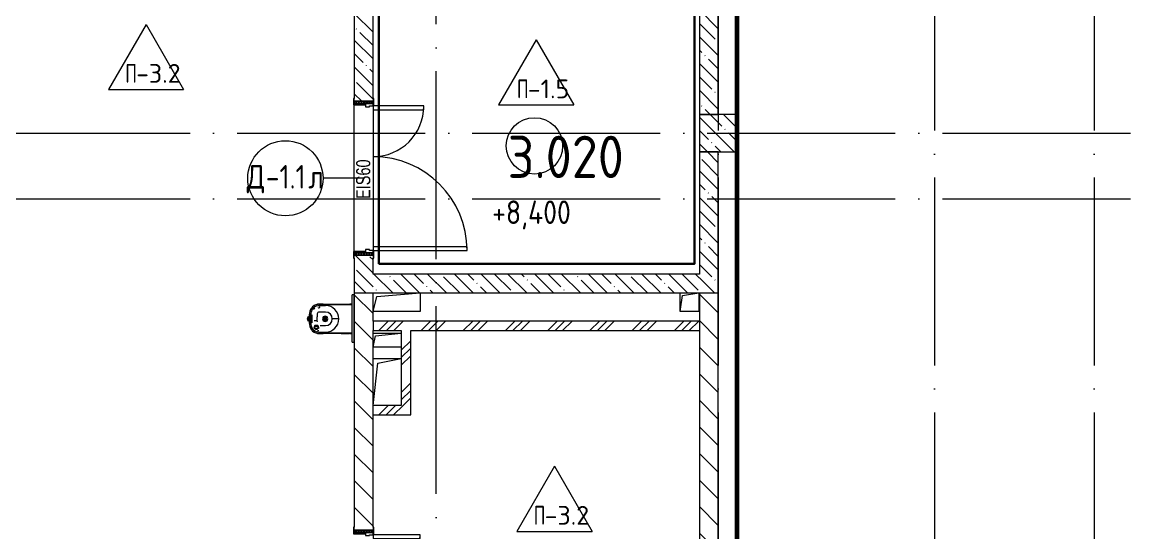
# Model space of a CAD drawing. Header units: millimetres. Extents: x -592259 to 288321, y -552984 to 293768.
# Drawn here: x 98453 to 110378, y -211133 to -205702 of the extents above; entities that cross this region are included whole.
import ezdxf

# ---------------------------------------------------------------- set-up
doc = ezdxf.new("R2010")
doc.units = ezdxf.units.MM
doc.linetypes.add('ADSK_Линия сетки', pattern=[2500, 2000, -250, 0, -250])
for name, color, linetype, lineweight in [('4.7) Штук. 5 вып 3.7Шт', 6, 'Continuous', 30), ('4.7) Штук. 6 вып.', 6, 'Continuous', 30), ('6.2) Шпаклевка 6 вып.', 3, 'Continuous', 60), ('A-AREA-____-IDEN', 250, 'Continuous', 9), ('A-DETL-GENF-OTLN', 250, 'Continuous', 5), ('A-DOOR-____-IDEN', 250, 'Continuous', 9), ('A-DOOR-____-MCUT', 250, 'Continuous', 5), ('A-DOOR-____-OTLN', 250, 'Continuous', 5), ('A-DOOR-FRAM-MCUT', 250, 'Continuous', 5), ('A-DOOR-FRAM-OTLN', 250, 'Continuous', 5), ('A-FLOR-____-IDEN', 250, 'Continuous', 9), ('A-FLOR-____-OTLN', 250, 'Continuous', 9), ('A-GENM-____-OTLN', 250, 'Continuous', 9), ('A-GLAZ-____-OTLN', 250, 'Continuous', 5), ('A-WALL-____-MCUT', 250, 'Continuous', 13), ('A-WALL-____-PATT', 250, 'Continuous', 13), ('G-____-____-DIMS', 250, 'Continuous', 9), ('I-WALL-____-OTLN', 250, 'Continuous', 9), ('S-COLS-____-MCUT', 250, 'Continuous', 25), ('S-COLS-____-OTLN', 250, 'Continuous', 9), ('S-GRID-____-OTLN', 250, 'Continuous', 9)]:
    doc.layers.add(name, color=color, linetype=linetype, lineweight=lineweight)
doc.styles.add('Arial Narrow', font='ARIALN.TTF', dxfattribs={"width": 0.9, "height": 150})
doc.styles.add('GOST Common_1', font='', dxfattribs={"width": 0.9, "height": 250})
doc.styles.add('ISOCPEUR_1', font='isocpeur.ttf', dxfattribs={"width": 0.9, "height": 250})
doc.styles.add('ISOCPEUR_2', font='isocpeur.ttf', dxfattribs={"height": 160})
doc.styles.get('GOST Common_1').set_extended_font_data('GOST Common')
pattern_1 = [(135, (28052.9, -258555.93), (-141.42136, -141.42136), [])]
pattern_2 = [(45, (28052.9, -258555.93), (-224.5064, 224.5064), []), (45, (28132.28, -258555.93), (0, 449.0128), []), (45, (27973.53, -258555.93), (0, 449.0128), [])]
pattern_3 = [(135, (28052.9, -258555.93), (-142.5612, -142.5612), []), (135, (28195.47, -258555.93), (-142.5612, -142.5612), [252.016, -50.403, 3.353, -47.05])]

# ---------------------------------------------------------------- blocks, each defined once
blk = doc.blocks.new('Дверь_СКБ_2Ст_Внутренняя - Д-35п_Д_Дв_1200x2100_Тех_ пом_-42607858-АР1_Маркировочный план 3 этажа секция 2_3')
at = {"layer": 'A-DOOR-____-OTLN'}
h = blk.add_hatch(dxfattribs=at)
h.set_pattern_fill('FP_17', color=256, style=0, pattern_type=2)
h.set_pattern_definition([(135, (1551.41, 164.685), (-14.14214, -14.14214), []), (225, (1551.41, 164.685), (14.14214, -14.14214), [])])
h.paths.add_polyline_path([(762.5, 50.3), (762.5, 100), (737.5, 100), (737.5, -100), (762.5, -100), (762.5, 26.4)])
at = {"layer": 'A-DOOR-FRAM-OTLN'}
h = blk.add_hatch(dxfattribs=at)
h.set_pattern_fill('FP_18', color=256, style=0, pattern_type=2)
h.set_pattern_definition([(45, (-571.384, 164.685), (-14.1421, 14.1421), []), (135, (-571.384, 164.685), (-14.1421, -14.1421), [])])
h.paths.add_polyline_path([(-712.5, -100), (-712.5, 100), (-737.5, 100), (-737.5, -100)])
at = {"layer": 'A-DOOR-____-MCUT'}
for p, q in [((712.5, 1000), (672.5, 1000)), ((672.5, 1000), (672.5, 100)), ((712.5, 100), (712.5, 1000)), ((-687.5, 600), (-687.5, 100)), ((-647.5, 600), (-687.5, 600)), ((-647.5, 100), (-647.5, 600)), ((-687.5, 100), (-647.5, 100)), ((672.5, 100), (712.5, 100))]:
    blk.add_line(p, q, dxfattribs=at)
at = {"layer": 'A-DOOR-____-OTLN'}
for centre, radius, start, end in [((712.5, 100), 900, 90, 180), ((-687.5, 100), 500, 0, 90)]:
    blk.add_arc(centre, radius, start, end, dxfattribs=at)
at = {"layer": 'A-DOOR-FRAM-MCUT'}
for p, q in [((-697.5, 108), (-767.5, 108)), ((-767.5, 108), (-767.5, 100)), ((-767.5, 100), (-697.5, 100)), ((-712.5, 100), (-737.5, 100)), ((-737.5, 100), (-737.5, -100)), ((-687.5, 100), (-712.5, 100)), ((-712.5, 100), (-712.5, 20)), ((-712.5, -100), (-712.5, 100)), ((-697.5, 100), (-712.5, 100)), ((-712.5, 100), (-712.5, 99)), ((-712.5, 99), (-697.5, 99)), ((-712.5, 20), (-677.5, 20)), ((-697.5, 20), (-712.5, 20)), ((-712.5, 20), (-712.5, -100)), ((-697.5, 100), (-697.5, 108)), ((-697.5, 99), (-697.5, 100)), ((-697.5, -100), (-697.5, 20)), ((-687.5, 60), (-687.5, 100)), ((-677.5, 60), (-687.5, 60)), ((-677.5, 20), (-677.5, 60)), ((712.5, 60), (702.5, 60)), ((702.5, 60), (702.5, 20)), ((702.5, 20), (737.5, 20)), ((712.5, 100), (712.5, 60)), ((737.5, 100), (712.5, 100)), ((792.5, 108), (722.5, 108)), ((722.5, 108), (722.5, 100)), ((737.5, 100), (722.5, 100)), ((722.5, 100), (722.5, 99)), ((722.5, 100), (792.5, 100)), ((722.5, 99), (737.5, 99)), ((737.5, 20), (722.5, 20)), ((722.5, 20), (722.5, -100)), ((737.5, 20), (737.5, 100)), ((762.5, 100), (737.5, 100)), ((737.5, 100), (737.5, -100)), ((737.5, 99), (737.5, 100)), ((737.5, -100), (737.5, 20)), ((762.5, -100), (762.5, 100)), ((792.5, 100), (792.5, 108)), ((-697.5, -100), (-767.5, -100)), ((-767.5, -100), (-767.5, -108)), ((-767.5, -108), (-697.5, -108)), ((-737.5, -100), (-712.5, -100)), ((-712.5, -100), (-697.5, -100)), ((-697.5, -108), (-697.5, -100)), ((722.5, -100), (737.5, -100)), ((792.5, -100), (722.5, -100)), ((722.5, -100), (722.5, -108)), ((722.5, -108), (792.5, -108)), ((737.5, -100), (762.5, -100)), ((792.5, -108), (792.5, -100))]:
    blk.add_line(p, q, dxfattribs=at)
blk = doc.blocks.new('Дверь_СКБ_2Ст_Внутренняя1 - Н_Д-1л_1640x2100h_ЛК-42643562-АР1_Маркировочный план 3 этажа секция 2_3')
at = {"layer": 'A-DOOR-____-OTLN'}
h = blk.add_hatch(dxfattribs=at)
h.set_pattern_fill('FP_46', color=256, style=0, pattern_type=2)
h.set_pattern_definition([(135, (1481.41, 164.685), (-14.14214, -14.14214), []), (225, (1481.41, 164.685), (14.14214, -14.14214), [])])
h.paths.add_polyline_path([(832.5, 100), (807.5, 100), (807.5, -100), (832.5, -100)])
at = {"layer": 'A-DOOR-FRAM-OTLN'}
h = blk.add_hatch(dxfattribs=at)
h.set_pattern_fill('FP_47', color=256, style=0, pattern_type=2)
h.set_pattern_definition([(45, (-641.384, 164.685), (-14.1421, 14.1421), []), (135, (-641.384, 164.685), (-14.1421, -14.1421), [])])
h.paths.add_polyline_path([(-782.5, 100), (-807.5, 100), (-807.5, -100), (-782.5, -100)])
at = {"layer": 'A-DOOR-____-MCUT'}
for p, q in [((782.5, 1100), (742.5, 1100)), ((742.5, 1100), (742.5, 100)), ((782.5, 100), (782.5, 1100)), ((-757.5, 640), (-757.5, 100)), ((-717.5, 640), (-757.5, 640)), ((-717.5, 100), (-717.5, 640)), ((-757.5, 100), (-717.5, 100)), ((742.5, 100), (782.5, 100))]:
    blk.add_line(p, q, dxfattribs=at)
at = {"layer": 'A-DOOR-____-OTLN'}
for centre, radius, start, end in [((782.5, 100), 1000, 90, 180), ((-757.5, 100), 540, 0, 90)]:
    blk.add_arc(centre, radius, start, end, dxfattribs=at)
at = {"layer": 'A-DOOR-FRAM-MCUT'}
for p, q in [((-767.5, 108), (-837.5, 108)), ((-837.5, 108), (-837.5, 100)), ((-837.5, 100), (-767.5, 100)), ((-782.5, 100), (-807.5, 100)), ((-807.5, 100), (-807.5, -100)), ((-757.5, 100), (-782.5, 100)), ((-782.5, 100), (-782.5, 20)), ((-782.5, -100), (-782.5, 100)), ((-767.5, 100), (-782.5, 100)), ((-782.5, 100), (-782.5, 99)), ((-782.5, 99), (-767.5, 99)), ((-782.5, 20), (-747.5, 20)), ((-767.5, 20), (-782.5, 20)), ((-782.5, 20), (-782.5, -100)), ((-767.5, 100), (-767.5, 108)), ((-767.5, 99), (-767.5, 100)), ((-767.5, -100), (-767.5, 20)), ((-757.5, 60), (-757.5, 100)), ((-747.5, 60), (-757.5, 60)), ((-747.5, 20), (-747.5, 60)), ((782.5, 60), (772.5, 60)), ((772.5, 60), (772.5, 20)), ((772.5, 20), (807.5, 20)), ((782.5, 100), (782.5, 60)), ((807.5, 100), (782.5, 100)), ((862.5, 108), (792.5, 108)), ((792.5, 108), (792.5, 100)), ((807.5, 100), (792.5, 100)), ((792.5, 100), (792.5, 99)), ((792.5, 100), (862.5, 100)), ((792.5, 99), (807.5, 99)), ((807.5, 20), (792.5, 20)), ((792.5, 20), (792.5, -100)), ((807.5, 20), (807.5, 100)), ((832.5, 100), (807.5, 100)), ((807.5, 100), (807.5, -100)), ((807.5, 99), (807.5, 100)), ((807.5, -100), (807.5, 20)), ((832.5, -100), (832.5, 100)), ((862.5, 100), (862.5, 108)), ((-767.5, -100), (-837.5, -100)), ((-837.5, -100), (-837.5, -108)), ((-837.5, -108), (-767.5, -108)), ((-807.5, -100), (-782.5, -100)), ((-782.5, -100), (-767.5, -100)), ((-767.5, -108), (-767.5, -100)), ((792.5, -100), (807.5, -100)), ((862.5, -100), (792.5, -100)), ((792.5, -100), (792.5, -108)), ((792.5, -108), (862.5, -108)), ((807.5, -100), (832.5, -100)), ((862.5, -108), (862.5, -100))]:
    blk.add_line(p, q, dxfattribs=at)
blk = doc.blocks.new('HDF-EBP_BASE - HDF-EBP_BASE-28709428-АР1_Маркировочный план 3 этажа секция 2_3')
at = {"layer": 'A-GENM-____-OTLN', "lineweight": 5}
for p, q in [((-254, 0), (247, 0)), ((-254, 0), (-254, -16)), ((-114, 5), (-114, 0)), ((114, 0), (114, 5)), ((247, -16), (247, 0)), ((247, -16), (-254, -16))]:
    blk.add_line(p, q, dxfattribs=at)
blk = doc.blocks.new('HDF-EBP_SINK - HDF-EBP_SINK-28709430-АР1_Маркировочный план 3 этажа секция 2_3')
at = {"layer": 'A-GENM-____-OTLN', "lineweight": 5}
for p, q in [((-157, -16), (-157, -41)), ((-157, -41), (-154, -41)), ((-154, -367), (-154, -16)), ((-154, -16), (-154, -367)), ((154, -16), (154, -367)), ((154, -367), (154, -16)), ((154, -41), (157, -41)), ((157, -41), (157, -16)), ((-154, -327), (-157, -327)), ((-157, -327), (-157, -367)), ((-140, -300), (-140, -367)), ((-72, -301), (-72, -367)), ((72, -358), (72, -301)), ((140, -367), (140, -300)), ((157, -327), (154, -327)), ((157, -367), (157, -327)), ((-29, -475), (-29, -473)), ((-3, -473), (-29, -473)), ((-29, -475), (-23, -475)), ((29, -475), (-29, -475)), ((29, -473), (3, -473)), ((23, -473), (29, -473)), ((29, -473), (29, -475)), ((68, -392), (68, -391)), ((68, -406), (68, -405)), ((72, -383), (72, -414)), ((72, -397), (75, -397)), ((75, -400), (72, -400)), ((75, -393), (76, -393)), ((75, -397), (75, -393)), ((75, -393), (76, -393)), ((75, -397), (77, -397)), ((75, -403), (75, -400)), ((77, -400), (75, -400)), ((76, -404), (75, -403)), ((78, -404), (75, -403)), ((77, -388), (83, -388)), ((77, -408), (77, -389)), ((77, -393), (77, -397)), ((77, -400), (77, -403)), ((77, -403), (78, -404)), ((83, -409), (77, -409)), ((78, -397), (79, -397)), ((87, -382), (80, -382)), ((80, -415), (87, -415)), ((94, -378), (86, -378)), ((94, -419), (86, -419)), ((93, -376), (102, -376)), ((102, -421), (93, -421)), ((102, -376), (102, -381)), ((102, -409), (102, -411)), ((102, -416), (102, -421)), ((129, -371), (127, -387)), ((-25, -484), (-24, -484)), ((25, -484), (-25, -484)), ((-24, -484), (-23, -484)), ((24, -484), (-24, -484)), ((22, -478), (-22, -478)), ((22, -484), (-22, -484)), ((3, -490), (-3, -490)), ((-3, -490), (3, -490)), ((3, -492), (-3, -492)), ((-3, -492), (3, -492)), ((23, -484), (24, -484)), ((24, -484), (25, -484))]:
    blk.add_line(p, q, dxfattribs=at)
at = {"layer": 'A-GENM-____-OTLN', "lineweight": 5, "flags": 128}
for points in [[(-29, -475), (-28, -476), (-28, -476), (-27, -476), (-27, -476), (-26, -477), (-26, -477), (-25, -477), (-25, -477), (-25, -477), (-24, -477), (-24, -478), (-23, -478), (-23, -478), (-22, -478)], [(22, -478), (23, -478), (23, -478), (24, -478), (24, -477), (25, -477), (25, -477), (26, -477), (26, -477), (27, -477), (27, -476), (27, -476), (28, -476), (28, -475), (29, -475)], [(67, -398), (67, -395), (67, -392), (68, -390)], [(68, -407), (67, -405), (67, -402), (67, -398)], [(83, -377), (79, -378), (75, -380), (72, -383), (70, -386), (68, -389)], [(68, -408), (70, -411), (72, -414), (75, -417), (79, -419), (83, -420)], [(77, -387), (79, -384), (80, -382)], [(80, -415), (79, -413), (77, -410)], [(80, -382), (83, -379), (86, -378)], [(86, -419), (83, -417), (80, -415)], [(88, -376), (85, -376), (83, -377)], [(83, -420), (85, -421), (88, -421)], [(86, -378), (88, -377), (91, -377)], [(91, -420), (88, -420), (86, -419)], [(-25, -490), (-25, -490), (-25, -490), (-25, -490), (-25, -490), (-25, -490), (-25, -490), (-25, -490), (-25, -490), (-25, -490), (-25, -490), (-25, -490), (-24, -490), (-24, -490), (-24, -490), (-24, -490), (-24, -490), (-24, -490), (-24, -490), (-24, -490), (-24, -490), (-24, -490), (-24, -490), (-24, -490), (-24, -490), (-24, -490), (-24, -490), (-24, -490), (-24, -490), (-24, -490), (-24, -490), (-24, -490), (-24, -490), (-24, -490), (-24, -490), (-24, -490)], [(-24, -490), (-17, -491), (-10, -492), (-3, -492)], [(3, -492), (10, -492), (17, -491), (24, -490)], [(24, -490), (24, -490), (24, -490), (24, -490), (24, -490), (24, -490), (24, -490), (24, -490), (24, -490), (24, -490), (24, -490), (24, -490), (24, -490), (24, -490), (24, -490), (24, -490), (24, -490), (24, -490), (24, -490), (24, -490), (24, -490), (24, -490), (24, -490), (24, -490), (24, -490), (25, -490), (25, -490), (25, -490), (25, -490), (25, -490), (25, -490), (25, -490), (25, -490), (25, -490), (25, -490), (25, -490)]]:
    blk.add_lwpolyline(points, dxfattribs=at)
at = {"layer": 'A-GENM-____-OTLN', "lineweight": 5}
for centre, radius in [((0, -305), 15.1), ((0, -305), 14.3), ((-12, -305), 2.38), ((-10, -299), 2.38), ((-10, -310), 2.38), ((-6, -295), 2.38), ((-6, -305), 2.38), ((-6, -315), 2.38), ((-3, -300), 2.38), ((-3, -310), 2.38), ((0, -293), 2.38), ((0, -305), 1.68), ((0, -316), 2.38), ((3, -300), 2.38), ((3, -310), 2.38), ((6, -295), 2.38), ((6, -315), 2.38), ((6, -305), 2.38), ((10, -299), 2.38), ((10, -310), 2.38), ((11, -305), 2.38)]:
    blk.add_circle(centre, radius, dxfattribs=at)
for centre, radius, start, end in [((0, -301), 141, 90.0806, 179.9517), ((0, -301), 72.3, 90.1567, 179.9517), ((0, -301), 141, 0.0483, 89.9194), ((0, -301), 72.3, 0.0483, 89.8433), ((0, -305), 28.5, 0, 180), ((0, -305), 28.5, 0, 180), ((0, -305), 28.5, 180, 360), ((0, -305), 28.5, 180, 360), ((0, -305), 27.1, 0, 180), ((0, -305), 27.1, 180, 0), ((0, -305), 16.2, 181.2676, 178.7324), ((0, -305), 16.2, 0, 180), ((0, -305), 16.2, 180, 0), ((0, -305), 15.1, 0, 180), ((0, -305), 15.1, 0, 180), ((0, -305), 15.1, 0, 180), ((0, -305), 15.1, 0, 180), ((0, -305), 15.1, 180, 360), ((0, -305), 15.1, 180, 0), ((0, -305), 15.1, 180, 0), ((0, -305), 15.1, 180, 0), ((0, -305), 14.3, 0, 180), ((0, -305), 14.3, 0, 180), ((0, -305), 14.3, 0, 180), ((0, -305), 14.3, 0, 180), ((-12, -305), 2.38, 360, 180), ((-12, -305), 2.38, 0, 180), ((0, -305), 14.3, 180, 360), ((-12, -305), 2.38, 180, 0), ((0, -305), 14.3, 180, 0), ((-12, -305), 2.38, 180, 360), ((0, -305), 14.3, 180, 0), ((0, -305), 14.3, 180, 0), ((-10, -299), 2.38, 0, 180), ((-10, -299), 2.38, 0, 180), ((-10, -299), 2.38, 180, 0), ((-10, -299), 2.38, 180, 360), ((-10, -310), 2.38, 0, 180), ((-10, -310), 2.38, 360, 180), ((-10, -310), 2.38, 180, 0), ((-10, -310), 2.38, 180, 0), ((0, -305), 11, 90, 270), ((-6, -295), 2.38, 0, 180), ((-6, -295), 2.38, 0, 180), ((-6, -295), 2.38, 180, 0), ((-6, -295), 2.38, 180, 360), ((-6, -305), 2.38, 0, 180), ((-6, -305), 2.38, 105, 180), ((-6, -305), 2.38, 180, 0), ((-6, -305), 2.38, 180, 255), ((-6, -315), 2.38, 0, 180), ((-6, -315), 2.38, 0, 180), ((-6, -315), 2.38, 180, 0), ((-6, -315), 2.38, 180, 0), ((-6, -305), 2.38, 0, 90), ((-6, -305), 2.38, 270, 0), ((-3, -300), 2.38, 0, 180), ((-3, -300), 2.38, 0, 180), ((-3, -300), 2.38, 180, 0), ((-3, -300), 2.38, 195, 0), ((-3, -310), 2.38, 0, 180), ((-3, -310), 2.38, 0, 165), ((-3, -310), 2.38, 180, 0), ((-3, -310), 2.38, 180, 0), ((0, -293), 2.38, 0, 180), ((0, -293), 2.38, 0, 180), ((0, -293), 2.38, 180, 0), ((0, -293), 2.38, 180, 255), ((0, -305), 1.68, 0, 180), ((0, -305), 1.68, 0, 180), ((0, -305), 1.68, 180, 0), ((0, -305), 1.68, 180, 0), ((0, -316), 2.38, 0, 180), ((0, -316), 2.38, 105, 180), ((0, -316), 2.38, 180, 0), ((0, -316), 2.38, 180, 0), ((0, -305), 11, 270, 90), ((3, -300), 2.38, 0, 180), ((3, -300), 2.38, 360, 180), ((3, -300), 2.38, 180, 0), ((3, -300), 2.38, 180, 345), ((3, -310), 2.38, 0, 180), ((3, -310), 2.38, 15, 180), ((3, -310), 2.38, 180, 0), ((3, -310), 2.38, 180, 0), ((0, -293), 2.38, 285, 0), ((0, -316), 2.38, 0, 75), ((6, -295), 2.38, 0, 180), ((6, -295), 2.38, 360, 180), ((6, -295), 2.38, 180, 0), ((6, -295), 2.38, 180, 0), ((6, -315), 2.38, 0, 180), ((6, -315), 2.38, 0, 180), ((6, -315), 2.38, 180, 0), ((6, -315), 2.38, 180, 0), ((6, -305), 2.38, 90.0554, 180), ((6, -305), 2.38, 0, 180), ((6, -305), 2.38, 90, 180), ((6, -305), 2.38, 180, 0), ((6, -305), 2.38, 180, 270), ((6, -305), 2.38, 0, 75), ((6, -305), 2.38, 285, 0), ((10, -299), 2.38, 0, 180), ((10, -299), 2.38, 0, 180), ((10, -299), 2.38, 180, 0), ((10, -299), 2.38, 180, 360), ((10, -310), 2.38, 0, 180), ((10, -310), 2.38, 360, 180), ((10, -310), 2.38, 180, 0), ((10, -310), 2.38, 180, 0), ((11, -305), 2.38, 0, 180), ((11, -305), 2.38, 0, 180), ((11, -305), 2.38, 180, 0), ((11, -305), 2.38, 180, 0), ((-51, -367), 106, 180, 264.535), ((-51, -367), 104, 180, 213.814), ((-51, -367), 104, 180, 195.4934), ((-51, -367), 104, 200.6535, 211.4163), ((-50, -367), 90.2, 179.9517, 264.2224), ((-51, -367), 104, 217.8768, 226.8402), ((-51, -367), 104, 230.721, 264.535), ((-51, -367), 78.7, 217.0387, 219.2483), ((-51, -367), 104, 233.1187, 243.8815), ((-50, -368), 78.4, 220.2117, 232.1223), ((-51, -367), 104, 249.0416, 264.535), ((-50, -368), 78.4, 251.32, 252.7791), ((-50, -367), 21.9, 179.9517, 264.2224), ((0, 164), 637, 264.535, 270), ((0, 164), 637, 264.535, 270), ((0, 164), 639, 264.535, 267.5504), ((-4, 87), 547, 264.2224, 270.4544), ((-4, 87), 479, 264.2224, 270.5192), ((0, 183), 631, 266.2538, 273.6897), ((0, 164), 639, 267.6208, 267.7358), ((0, 164), 639, 267.8004, 267.927), ((4, 87), 479, 269.4808, 273.4686), ((4, 87), 547, 269.5456, 275.7776), ((0, 164), 637, 270, 275.465), ((0, 164), 637, 270, 275.465), ((0, 164), 639, 272.515, 275.465), ((50, -367), 90.2, 275.7776, 0.0483), ((51, -367), 106, 275.465, 360), ((51, -367), 104, 275.465, 309.279), ((51, -367), 104, 275.465, 290.9584), ((51, -367), 104, 296.1185, 306.8813), ((95, -398), 4.73, 345.7649, 26.4947), ((95, -398), 13.1, 37.513, 57.2889), ((95, -398), 13.1, 305.7005, 322.487), ((51, -367), 104, 313.3418, 322.3052), ((51, -367), 104, 326.186, 0), ((51, -367), 104, 328.5837, 339.3465), ((51, -367), 104, 344.421, 360)]:
    blk.add_arc(centre, radius, start, end, dxfattribs=at)
for centre, major_axis, start_param, end_param in [((76, -398), (0, 5), 0.221966, 1.262588), ((76, -398), (0, 5), 1.879005, 2.919627), ((79, -398), (0, 5.94), 1.312399, 1.570796), ((79, -398), (0, 5.94), 1.570796, 1.829193), ((76, -398), (0, 5), 3.357204, 4.367651), ((76, -398), (0, 5), 5.020598, 5.432897)]:
    blk.add_ellipse(centre, major_axis=major_axis, ratio=0.731354, start_param=start_param, end_param=end_param, dxfattribs=at)
for points, knots in [([(0, -160), (0, -161), (0, -163), (0, -165), (0, -167), (0, -169), (0, -171), (0, -172), (0, -173), (0, -173), (0, -174), (0, -174), (0, -176), (0, -179), (0, -182), (0, -186), (0, -189), (0, -191), (0, -193), (0, -195), (0, -197), (0, -200), (0, -202), (0, -205), (0, -209), (0, -214), (0, -220), (0, -225), (0, -228)], [-1, -1, -1, -1, -0.972222, -0.944444, -0.916667, -0.888889, -0.861111, -0.833333, -0.805556, -0.777778, -0.75, -0.722222, -0.666667, -0.611111, -0.555556, -0.5, -0.472222, -0.444444, -0.416667, -0.388889, -0.361111, -0.333333, -0.305556, -0.277778, -0.222222, -0.166667, -0.111111, 0, 0, 0, 0]), ([(-129, -367), (-128, -367), (-127, -367), (-126, -366), (-125, -365), (-124, -364), (-123, -364), (-123, -364)], [-1, -1, -1, -1, -0.857143, -0.714286, -0.571429, -0.285714, 0, 0, 0, 0]), ([(-123, -364), (-123, -364), (-123, -364), (-122, -363), (-121, -363)], [-1, -1, -1, -1, -0.7857143, -0.7142857, -0.7142857, -0.7142857, -0.7142857]), ([(-122, -380), (-121, -380), (-120, -379), (-118, -378), (-117, -377), (-116, -377), (-116, -377)], [-1, -1, -1, -1, -0.7857143, -0.5714286, -0.2857143, -0.1428571, -0.1428571, -0.1428571, -0.1428571]), ([(-116, -377), (-116, -377), (-116, -377), (-114, -376), (-112, -375)], [-1, -1, -1, -1, -0.8571429, -0.5714286, -0.5714286, -0.5714286, -0.5714286]), ([(0, -460), (0, -459), (0, -457), (0, -455), (0, -452), (0, -450), (0, -449), (0, -449), (0, -448)], [-1, -1, -1, -1, -0.9722222, -0.9444444, -0.9166667, -0.8888889, -0.8611111, -0.852685, -0.852685, -0.852685, -0.852685]), ([(18, -414), (18, -414), (18, -414), (18, -411), (18, -406), (18, -402), (18, -399), (18, -397)], [-1, -1, -1, -1, -0.8571429, -0.5714286, -0.4285714, -0.2857143, -0.1428571, -0.1428571, -0.1428571, -0.1428571]), ([(18, -421), (18, -420), (18, -419), (18, -417), (18, -415), (18, -415), (18, -415)], [-1, -1, -1, -1, -0.7857143, -0.5714286, -0.2857143, -0.1428571, -0.1428571, -0.1428571, -0.1428571]), ([(68, -389), (68, -389), (68, -390), (68, -390), (68, -390), (68, -390), (68, -391), (68, -391), (68, -391)], [0, 0, 0, 0, 0.1, 0.15, 0.2, 0.25, 0.3, 0.4, 0.4, 0.4, 0.4]), ([(68, -406), (68, -406), (68, -406), (68, -407), (68, -407), (68, -407), (68, -407), (68, -408), (68, -408)], [0.6, 0.6, 0.6, 0.6, 0.7, 0.75, 0.8, 0.85, 0.9, 1, 1, 1, 1]), ([(77, -409), (77, -408), (77, -407), (78, -405), (78, -403), (78, -403), (78, -402), (78, -401), (78, -401), (78, -400), (79, -400), (79, -399), (79, -398), (79, -398), (79, -397), (78, -397), (78, -396), (78, -395), (78, -395), (78, -394), (78, -393), (78, -392), (77, -390), (77, -389), (77, -388)], [0, 0, 0, 0, 0.111111, 0.222222, 0.277778, 0.305556, 0.333333, 0.361111, 0.388889, 0.416667, 0.444444, 0.472222, 0.5, 0.527778, 0.555556, 0.583333, 0.611111, 0.638889, 0.666667, 0.694444, 0.722222, 0.777778, 0.888889, 1, 1, 1, 1]), ([(83, -388), (82, -389), (81, -392), (80, -396), (80, -399), (81, -401), (81, -403), (81, -405), (82, -407), (82, -408), (83, -409)], [0, 0, 0, 0, 0.2, 0.4, 0.55, 0.625, 0.7, 0.775, 0.85, 1, 1, 1, 1]), ([(94, -377), (96, -376), (98, -376), (101, -376), (102, -376), (102, -376), (102, -376)], [0, 0, 0, 0, 0.1666667, 0.3333333, 0.5, 0.6188068, 0.6188068, 0.6188068, 0.6188068]), ([(102, -421), (102, -421), (101, -421), (98, -421), (96, -420), (94, -420)], [0.3811932, 0.3811932, 0.3811932, 0.3811932, 0.6666667, 0.8333333, 1, 1, 1, 1]), ([(105, -406), (105, -406), (104, -406), (104, -405), (103, -404), (103, -404), (103, -403), (103, -403), (103, -402), (103, -402), (103, -401), (103, -400), (102, -400), (102, -399), (102, -398), (102, -398), (102, -397), (103, -397), (103, -396), (103, -395), (103, -395)], [-1, -1, -1, -1, -0.8, -0.7, -0.65, -0.6, -0.575, -0.55, -0.5, -0.45, -0.4, -0.375, -0.35, -0.3, -0.25, -0.2, -0.175, -0.15, -0.1, -0.0280064, -0.0280064, -0.0280064, -0.0280064]), ([(111, -390), (111, -390), (112, -391), (112, -391), (112, -391), (112, -391), (113, -391), (113, -392), (113, -392), (113, -392), (113, -392), (114, -393), (114, -393), (114, -393), (114, -393), (114, -394), (114, -394), (114, -395), (114, -395), (115, -396), (115, -397), (115, -398), (115, -398), (115, -399), (115, -399), (115, -399), (115, -400), (115, -401), (114, -402), (114, -402), (114, -403), (114, -403), (114, -403), (114, -404), (114, -404), (114, -404), (114, -404), (113, -405), (113, -405), (113, -405), (113, -405), (113, -406), (112, -406), (112, -406), (112, -406), (111, -406), (111, -407), (110, -407), (109, -407), (107, -407), (106, -407), (105, -406)], [-1, -1, -1, -1, -0.944444, -0.916667, -0.902778, -0.895833, -0.888889, -0.881944, -0.875, -0.861111, -0.833333, -0.805556, -0.791667, -0.784722, -0.777778, -0.770833, -0.763889, -0.75, -0.736111, -0.722222, -0.694444, -0.680556, -0.673611, -0.666667, -0.659722, -0.652778, -0.638889, -0.611111, -0.597222, -0.583333, -0.569444, -0.5625, -0.559028, -0.555556, -0.548611, -0.541667, -0.527778, -0.5, -0.472222, -0.458333, -0.451389, -0.444444, -0.430556, -0.416667, -0.388889, -0.361111, -0.333333, -0.277778, -0.222222, -0.111111, 0, 0, 0, 0])]:
    blk.add_open_spline(points, degree=3, knots=knots, dxfattribs=at)
for points in [[(0, -396), (0, -394), (0, -393), (0, -391)], [(77, -388), (77, -388), (77, -387), (77, -387), (77, -387)], [(77, -410), (77, -410), (77, -409), (77, -409), (77, -409)], [(87, -382), (86, -382), (85, -384), (83, -387), (83, -388)], [(83, -409), (83, -410), (85, -413), (86, -414), (87, -415)], [(94, -378), (93, -378), (91, -379), (88, -381), (87, -382)], [(87, -415), (88, -416), (91, -418), (93, -419), (94, -419)], [(91, -376), (90, -376), (89, -376), (88, -376)], [(88, -421), (89, -421), (90, -421), (91, -421)], [(91, -377), (92, -377), (93, -376), (94, -376), (94, -376)], [(94, -421), (94, -421), (93, -421), (92, -420), (91, -420)], [(94, -377), (94, -377), (94, -377), (94, -377)], [(99, -377), (98, -377), (97, -377), (95, -378), (94, -378)], [(94, -419), (95, -419), (97, -420), (98, -420), (99, -420)], [(94, -420), (94, -420), (94, -420), (94, -420)], [(102, -376), (102, -376), (101, -376), (99, -377)], [(99, -420), (100, -420), (102, -421), (102, -421), (102, -421)], [(102, -410), (102, -410), (102, -409), (102, -409)], [(103, -394), (103, -393), (104, -392), (105, -391), (105, -391)], [(105, -391), (106, -390), (108, -390), (110, -390), (111, -390)]]:
    blk.add_open_spline(points, degree=3, dxfattribs=at)
blk = doc.blocks.new('Elkay_logo - Elkay_logo-28709096-АР1_Маркировочный план 3 этажа секция 2_3')
at = {"layer": 'A-GENM-____-OTLN', "lineweight": 5}
for p, q in [((73791, 49540), (73791, 49544)), ((73792, 49540), (73791, 49540)), ((73791, 49540), (73792, 49540)), ((73874, 49540), (73792, 49540)), ((73793, 49540), (73793, 49539)), ((73873, 49539), (73793, 49539)), ((73873, 49540), (73873, 49539)), ((73874, 49540), (73875, 49540)), ((73875, 49540), (73874, 49540)), ((73875, 49544), (73875, 49540))]:
    blk.add_line(p, q, dxfattribs=at)
blk = doc.blocks.new('_Wn_-As_OpeningMEP_floor__Rectangular - _Wn_-As_OpeningMEP_floor__Rectangular-32466847-АР1_Маркировочный план 3 этажа секция 2_3')
at = {"layer": 'A-DETL-GENF-OTLN', "lineweight": 5}
for p, q in [((-212, 112), (250, 150)), ((-250, -50), (-212, 112))]:
    blk.add_line(p, q, dxfattribs=at)
blk = doc.blocks.new('_Wn_-As_OpeningMEP_floor__Rectangular - _Wn_-As_OpeningMEP_floor__Rectangular-32466825-АР1_Маркировочный план 3 этажа секция 2_3')
at = {"layer": 'A-DETL-GENF-OTLN', "lineweight": 5}
for p, q in [((-100, -50), (-73, 123)), ((-73, 123), (100, 150))]:
    blk.add_line(p, q, dxfattribs=at)
blk = doc.blocks.new('_Wn_-As_OpeningMEP_floor__Rectangular - _Wn_-As_OpeningMEP_floor__Rectangular-37441806-АР1_Маркировочный план 3 этажа секция 2_3')
at = {"layer": 'A-DETL-GENF-OTLN', "lineweight": 5}
for p, q in [((-123, 98), (150, 125)), ((-150, -25), (-123, 98))]:
    blk.add_line(p, q, dxfattribs=at)
blk = doc.blocks.new('_Wn_-As_OpeningMEP_floor__Rectangular - _Wn_-As_OpeningMEP_floor__Rectangular-39993807-АР1_Маркировочный план 3 этажа секция 2_3')
at = {"layer": 'A-DETL-GENF-OTLN', "lineweight": 5}
for p, q in [((-150, -200), (-100, 250)), ((-100, 250), (150, 300))]:
    blk.add_line(p, q, dxfattribs=at)
blk = doc.blocks.new('AAR_СКБ_Марка_Помещения_мал - Номер-28977439-АР1_Маркировочный план 3 этажа секция 2_3')
at = {"layer": 'A-AREA-____-IDEN'}
blk.add_circle((-0.03, 0), 3, dxfattribs=at)
blk = doc.blocks.new('AAR_СКБ_Марка_Перекрытия - Марка пола-17325028-АР1_Маркировочный план 3 этажа секция 2_3')
at = {"layer": 'A-FLOR-____-IDEN'}
for p, q in [((0, 6.93), (-4, 0)), ((0, 6.93), (4, 0)), ((-4, 0), (4, 0))]:
    blk.add_line(p, q, dxfattribs=at)
blk = doc.blocks.new('ADSK_Марка_Дверь - Типоразмер_ADSK_Марка-30565456-АР1_Маркировочный план 3 этажа секция 2_3')
at = {"layer": 'A-DOOR-____-IDEN'}
blk.add_circle((0, 0), 4, dxfattribs=at)

msp = doc.modelspace()

# ---------------------------------------------------------------- hatches: boundary and pattern name
at = {"layer": 'A-WALL-____-PATT', "lineweight": 15}
h = msp.add_hatch(dxfattribs=at)
h.set_pattern_fill('FP_19', color=256, style=0, pattern_type=2)
h.set_pattern_definition(pattern_3)
h.paths.add_polyline_path([(101982.9057, -208380.9286), (102182.9057, -208380.9286), (102182.9057, -208180.928), (101982.9057, -208180.928), (101982.9057, -208369.4011)])
h.paths.add_polyline_path([(101982.9057, -206540.928), (102182.9057, -206540.928), (102182.904, -200180.9286), (101982.9057, -200180.9286), (101982.9057, -206510.928)])
h = msp.add_hatch(dxfattribs=at)
h.set_pattern_fill('FP_19', color=256, style=0, pattern_type=2)
h.set_pattern_definition(pattern_3)
h.paths.add_polyline_path([(105852.8838, -208580.9286), (105852.8838, -207080.9286), (105652.8838, -207080.9286), (105652.9057, -208580.9286)])
h.paths.add_polyline_path([(105691.1615, -206680.9286), (105852.8838, -206680.9286), (105852.8838, -200230.928), (105652.8838, -200230.928), (105652.9057, -206680.9286)])
h = msp.add_hatch(dxfattribs=at)
h.set_pattern_fill('FP_19', color=256, style=0, pattern_type=2)
h.set_pattern_definition(pattern_3)
h.paths.add_polyline_path([(105447.8838, -208580.9286), (105652.8838, -208580.9286), (105652.4393, -208380.9286), (101982.9057, -208380.9286), (101982.9057, -208580.9286), (103906.149, -208580.9286)])
h = msp.add_hatch(dxfattribs=at)
h.set_pattern_fill('FP_1', color=256, style=0, pattern_type=2)
h.set_pattern_definition(pattern_1)
h.paths.add_polyline_path([(101982.9057, -212650.9286), (102182.9057, -212650.9286), (102182.9057, -212605.9292), (101982.9057, -212605.9292), (101982.9057, -212635.9292)])
h.paths.add_polyline_path([(102182.9057, -211105.9292), (102182.9057, -208580.9286), (101982.9057, -208581.2221), (101982.9057, -211105.9292), (102148.378, -211105.9292)])
h = msp.add_hatch(dxfattribs=at)
h.set_pattern_fill('FP_1', color=256, style=0, pattern_type=2)
h.set_pattern_definition(pattern_1)
h.paths.add_polyline_path([(105730.5246, -212650.9286), (105852.8838, -212650.9286), (105852.8838, -208580.9286), (105652.8838, -208580.9286), (105652.8838, -212650.9286)])
h = msp.add_hatch(dxfattribs=at)
h.set_pattern_fill('FP_11', color=256, style=0, pattern_type=2)
h.set_pattern_definition(pattern_2)
h.paths.add_polyline_path([(105638.7727, -208980.9286), (105652.8838, -208980.9286), (105652.8838, -208880.9286), (102182.9057, -208880.9286), (102182.9057, -208980.9286), (105627.9057, -208980.9286)])
h = msp.add_hatch(dxfattribs=at)
h.set_pattern_fill('FP_11', color=256, style=0, pattern_type=2)
h.set_pattern_definition(pattern_2)
h.paths.add_polyline_path([(102554.546, -209780.9286), (102582.9057, -209780.9286), (102582.9057, -208980.9286), (102482.9057, -208980.9286), (102482.9063, -209780.9286)])
h = msp.add_hatch(dxfattribs=at)
h.set_pattern_fill('FP_11', color=256, style=0, pattern_type=2)
h.set_pattern_definition(pattern_2)
h.paths.add_polyline_path([(102482.9057, -209880.9286), (102582.9057, -209880.9286), (102582.9057, -209780.9286), (102182.9071, -209780.9286), (102182.9057, -209880.9286), (102470.5278, -209880.9286)])
at = {"layer": 'S-COLS-____-OTLN', "lineweight": 5}
h = msp.add_hatch(dxfattribs=at)
h.set_pattern_fill('FP_19', color=256, style=0, pattern_type=2)
h.set_pattern_definition(pattern_3)
h.paths.add_polyline_path([(105852.8838, -207080.9286), (106052.9057, -207080.9286), (106052.9057, -206680.9286), (105652.9057, -206680.9286), (105652.9057, -207080.9286), (105685.7641, -207080.9286)])

# ---------------------------------------------------------------- linework, layer by layer
at = {"layer": '4.7) Штук. 5 вып 3.7Шт'}
msp.add_lwpolyline([(106052.9057, -218380.9286), (136752.9057, -218380.9286), (136752.9057, -200230.928), (106052.9057, -200230.928)], close=True, dxfattribs=at)
at = {"layer": '4.7) Штук. 6 вып.'}
msp.add_lwpolyline([(102243.1538, -208270.9783), (105601.3999, -208270.9783), (105601.3999, -200256.5314), (102243.1538, -200256.5314)], close=True, dxfattribs=at)
at = {"layer": '6.2) Шпаклевка 6 вып.'}
msp.add_lwpolyline([(106052.9057, -218380.9286), (136752.9057, -218380.9286), (136752.9057, -200230.928), (106052.9057, -200230.928)], close=True, dxfattribs=at)
at = {"layer": 'A-DOOR-____-IDEN'}
msp.add_line((102082.9057, -207360.928), (101660.5058, -207360.928), dxfattribs=at)
at = {"layer": 'A-FLOR-____-OTLN', "lineweight": 5}
for p, q in [((102182.9057, -206630.928), (102182.9057, -208090.928)), ((102682.9057, -208580.9286), (102682.9057, -208780.9286)), ((105447.8838, -208780.9286), (105447.8838, -208580.9286)), ((105647.8838, -208580.9286), (105647.8838, -208780.9286)), ((102682.9057, -208780.9286), (102182.9057, -208780.9286)), ((105647.8838, -208780.9286), (105447.8838, -208780.9286)), ((102182.9057, -209010.928), (102482.9057, -209010.928)), ((102482.9057, -209160.928), (102182.9057, -209160.928)), ((102182.9057, -209280.928), (102482.9057, -209280.928))]:
    msp.add_line(p, q, dxfattribs=at)
at = {"layer": 'A-WALL-____-MCUT', "color": 250, "lineweight": 15}
for p, q in [((101982.9057, -199980.9286), (101982.9057, -206510.928)), ((102182.9057, -206510.928), (102182.9057, -200180.9286)), ((105652.8838, -200230.928), (105652.8838, -206680.9286)), ((105852.8838, -206680.9286), (105852.8838, -200230.928)), ((105652.8838, -207080.9286), (105652.8838, -208380.9286)), ((105852.8838, -208580.9286), (105852.8838, -207080.9286)), ((101982.9057, -208210.928), (101982.9057, -208580.9286)), ((102182.9057, -208380.9286), (102182.9057, -208210.928)), ((105652.8838, -208380.9286), (102182.9057, -208380.9286)), ((101982.9057, -208580.9286), (105852.8838, -208580.9286))]:
    msp.add_line(p, q, dxfattribs=at)
at = {"layer": 'A-WALL-____-MCUT', "lineweight": 15}
for p, q in [((105652.8838, -206680.9286), (105852.8838, -206680.9286)), ((105852.8838, -207080.9286), (105652.8838, -207080.9286)), ((102182.9057, -208880.9286), (102182.9057, -208980.9286))]:
    msp.add_line(p, q, dxfattribs=at)
at = {"layer": 'A-WALL-____-MCUT', "color": 7, "lineweight": 15}
for p, q in [((101982.9057, -208580.9286), (101982.9057, -211075.9292)), ((102182.9057, -208880.9286), (102182.9057, -208580.9286)), ((105652.8838, -208580.9286), (105652.8838, -212650.9286)), ((105852.8838, -212650.9286), (105852.8838, -208580.9286)), ((105652.8838, -208880.9286), (102182.9057, -208880.9286)), ((102182.9057, -211075.9292), (102182.9057, -208980.9286)), ((102182.9057, -208980.9286), (102482.9057, -208980.9286)), ((102482.9057, -208980.9286), (102482.9057, -209780.9286)), ((102582.9057, -208980.9286), (105652.8838, -208980.9286)), ((102582.9057, -209880.9286), (102582.9057, -208980.9286)), ((102482.9057, -209780.9286), (102182.9057, -209780.9286)), ((102182.9057, -209880.9286), (102582.9057, -209880.9286))]:
    msp.add_line(p, q, dxfattribs=at)
at = {"layer": 'I-WALL-____-OTLN', "lineweight": 15}
for p, q in [((101982.9057, -208140.928), (101982.9057, -206580.928)), ((102182.9057, -206630.928), (102182.9057, -208090.928))]:
    msp.add_line(p, q, dxfattribs=at)
at = {"layer": 'S-COLS-____-MCUT', "lineweight": 5}
for p, q in [((105652.9057, -206680.9286), (105652.9057, -207080.9286)), ((106052.9057, -206680.9286), (105852.8838, -206680.9286)), ((106052.9057, -207080.9286), (106052.9057, -206680.9286)), ((105852.8838, -207080.9286), (106052.9057, -207080.9286))]:
    msp.add_line(p, q, dxfattribs=at)
at = {"layer": 'S-COLS-____-OTLN', "lineweight": 5}
for p, q in [((105852.8838, -206680.9286), (105652.9057, -206680.9286)), ((105652.9057, -207080.9286), (105852.8838, -207080.9286))]:
    msp.add_line(p, q, dxfattribs=at)
at = {"layer": 'S-GRID-____-OTLN', "linetype": 'ADSK_Линия сетки'}
for p, q in [((102852.9057, -225722.4295), (102852.9057, -197353.9241)), ((105852.9057, -197353.9241), (105852.9057, -262294.7685)), ((108152.9057, -197353.9241), (108152.9057, -262294.7685)), ((109852.9057, -197353.9241), (109852.9057, -262294.7685)), ((93236.8325, -206880.9286), (181748.3453, -206880.9286)), ((93236.8325, -207580.9286), (184856.9445, -207580.9286))]:
    msp.add_line(p, q, dxfattribs=at)

# ---------------------------------------------------------------- block references
at = {"layer": 'A-AREA-____-IDEN', "xscale": 99.99999999999993, "yscale": 99.99999999999993, "zscale": 99.99999999999993}
msp.add_blockref('AAR_СКБ_Марка_Помещения_мал - Номер-28977439-АР1_Маркировочный план 3 этажа секция 2_3', (103901.8305, -207016.0632), dxfattribs=at)
at = {"layer": 'A-DOOR-____-IDEN', "xscale": 99.99999999999993, "yscale": 99.99999999999993, "zscale": 99.99999999999993}
msp.add_blockref('ADSK_Марка_Дверь - Типоразмер_ADSK_Марка-30565456-АР1_Маркировочный план 3 этажа секция 2_3', (101250.1132, -207360.928), dxfattribs=at)
at = {"layer": 'A-DOOR-____-OTLN', "rotation": 269.9999999999999}
for name, p in [('Дверь_СКБ_2Ст_Внутренняя1 - Н_Д-1л_1640x2100h_ЛК-42643562-АР1_Маркировочный план 3 этажа секция 2_3', (102082.9057, -207348.428)), ('Дверь_СКБ_2Ст_Внутренняя - Д-35п_Д_Дв_1200x2100_Тех_ пом_-42607858-АР1_Маркировочный план 3 этажа секция 2_3', (102082.9057, -211843.4292))]:
    msp.add_blockref(name, p, dxfattribs=at)
at = {"layer": 'A-FLOR-____-IDEN', "xscale": 99.99999999999993, "yscale": 99.99999999999993, "zscale": 99.99999999999993}
for p in [(99767.9057, -206415.9289), (103917.9057, -206580.9286), (104113.0246, -211120.819)]:
    msp.add_blockref('AAR_СКБ_Марка_Перекрытия - Марка пола-17325028-АР1_Маркировочный план 3 этажа секция 2_3', p, dxfattribs=at)
at = {"layer": 'A-GENM-____-OTLN', "lineweight": 5, "rotation": 270.0000000000002}
for name in ['HDF-EBP_BASE - HDF-EBP_BASE-28709428-АР1_Маркировочный план 3 этажа секция 2_3', 'HDF-EBP_SINK - HDF-EBP_SINK-28709430-АР1_Маркировочный план 3 этажа секция 2_3']:
    msp.add_blockref(name, (101977.8856, -208857.8526), dxfattribs=at)
at = {"layer": 'A-GENM-____-OTLN', "lineweight": 5}
msp.add_blockref('Elkay_logo - Elkay_logo-28709096-АР1_Маркировочный план 3 этажа секция 2_3', (28052.9057, -258555.9292), dxfattribs=at)
at = {"layer": 'A-GLAZ-____-OTLN'}
for name, p in [('_Wn_-As_OpeningMEP_floor__Rectangular - _Wn_-As_OpeningMEP_floor__Rectangular-32466847-АР1_Маркировочный план 3 этажа секция 2_3', (102432.9057, -208730.9286)), ('_Wn_-As_OpeningMEP_floor__Rectangular - _Wn_-As_OpeningMEP_floor__Rectangular-32466825-АР1_Маркировочный план 3 этажа секция 2_3', (105547.8838, -208730.9286)), ('_Wn_-As_OpeningMEP_floor__Rectangular - _Wn_-As_OpeningMEP_floor__Rectangular-37441806-АР1_Маркировочный план 3 этажа секция 2_3', (102332.9057, -209135.928)), ('_Wn_-As_OpeningMEP_floor__Rectangular - _Wn_-As_OpeningMEP_floor__Rectangular-39993807-АР1_Маркировочный план 3 этажа секция 2_3', (102332.9057, -209580.928))]:
    msp.add_blockref(name, p, dxfattribs=at)

# ---------------------------------------------------------------- texts
at = {"layer": 'A-AREA-____-IDEN', "insert": (103613.9302, -206908.5777), "char_height": 450, "width": 654.177, "attachment_point": 1, "style": 'ISOCPEUR_1'}
msp.add_mtext('3.020', dxfattribs=at)
at = {"layer": 'A-DOOR-____-IDEN', "char_height": 250, "attachment_point": 1, "style": 'GOST Common_1'}
for s, insert, width in [('\\fGOST Common|b0|i0|c204|p34|;\\W.9;Д', (100838.8058, -207220.4774), 245.316375), ('-1.1', (101041.212, -207220.4774), 548.35425), ('\\fGOST Common|b0|i0|c204|p34|;\\W.9;л', (101493.6495, -207220.4774), 194.810062)]:
    msp.add_mtext(s, dxfattribs=dict(at, insert=insert, width=width))
at = {"layer": 'A-DOOR-____-IDEN', "insert": (102002.7572, -207581.8854), "char_height": 150, "width": 526.708687, "attachment_point": 1, "rotation": 90, "style": 'Arial Narrow'}
msp.add_mtext('EIS60', dxfattribs=at)
at = {"layer": 'A-FLOR-____-IDEN', "char_height": 200, "attachment_point": 1, "style": 'ISOCPEUR_2'}
for s, insert, width in [('\\fISOCPEUR|b0|i0|c204|p34|;\\W.7;П', (99546.5708, -206144.5431), 140.295312), ('-3.2', (99662.326, -206144.5431), 420.885937), ('\\fISOCPEUR|b0|i0|c204|p34|;\\W.7;П', (103712.6708, -206309.5428), 140.295312), ('-1.5', (103828.426, -206309.5428), 381.60325), ('\\fISOCPEUR|b0|i0|c204|p34|;\\W.7;П', (103891.6897, -210849.4332), 140.295312), ('-3.2', (104007.4449, -210849.4332), 420.885937)]:
    msp.add_mtext(s, dxfattribs=dict(at, insert=insert, width=width))
at = {"layer": 'G-____-____-DIMS', "insert": (103449.2685, -207597.844), "char_height": 250, "width": 1055.976244, "attachment_point": 1, "line_spacing_factor": 1.022761, "style": 'GOST Common_1'}
msp.add_mtext('+8,400', dxfattribs=at)

doc.saveas('drawing.dxf')
